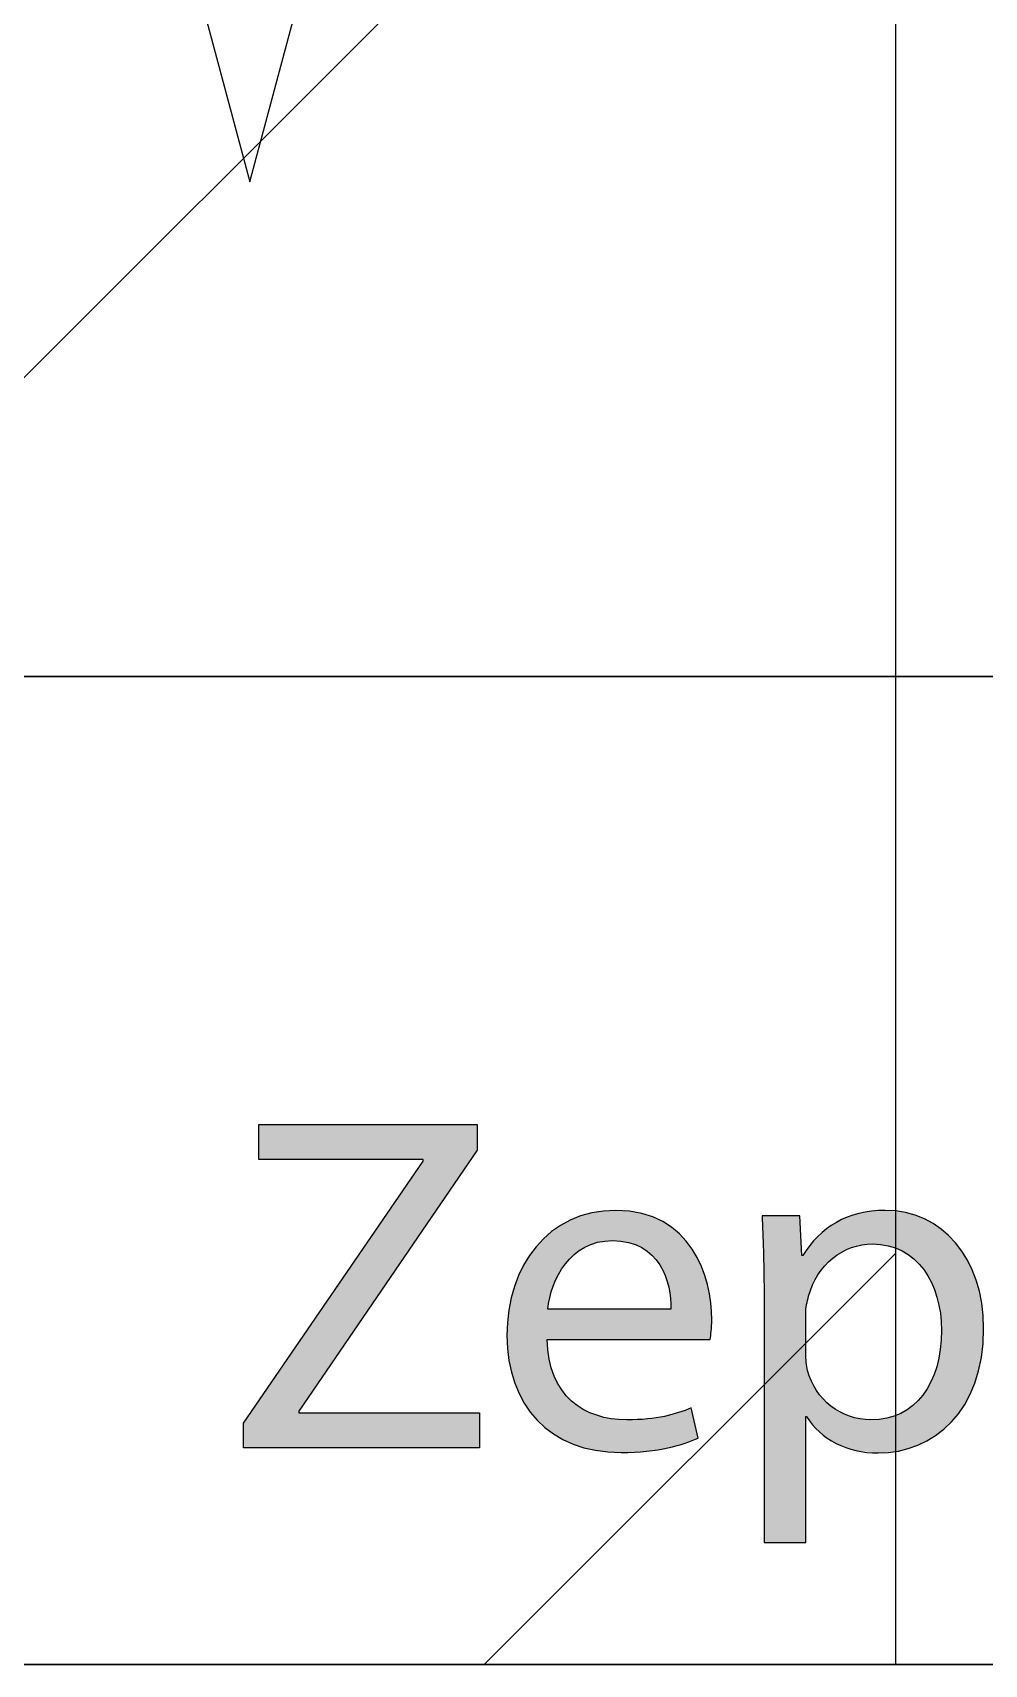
# Model space of a CAD drawing. Extents: x -10 to 112, y 72 to 347.
# Drawn here: x 96.15 to 103.85, y 71.52 to 84.74 of the extents above; entities that cross this region are included whole.
import ezdxf

# ---------------------------------------------------------------- set-up
doc = ezdxf.new("R2010")
doc.units = 0
for name, color, linetype in [('LAYER_6', 7, 'CONTINUOUS'), ('LAYER_7', 7, 'CONTINUOUS'), ('OUTLINES', 7, 'CONTINUOUS')]:
    doc.layers.add(name, color=color, linetype=linetype)

# ---------------------------------------------------------------- blocks, each defined once
blk = doc.blocks.new('*X88')
at = {"layer": 'OUTLINES', "color": 7}
for p, q in [((93.066, 78.924), (103.135, 88.992)), ((99.807, 71.522), (103.135, 74.85))]:
    blk.add_line(p, q, dxfattribs=at)
blk = doc.blocks.new('BLOCK_3')
at = {"layer": 'OUTLINES'}
blk.add_lwpolyline([(103.135, 96.273), (103.135, 71.522), (71.261, 71.522), (71.261, 94.23), (73.064, 87.792), (78.447, 87.792), (80.758, 87.792), (80.758, 74.715), (86.91, 74.715), (93.066, 74.715), (93.066, 87.792), (95.374, 87.792), (100.76, 87.792), (103.135, 96.273)], dxfattribs=at)
blk.add_open_spline([(111.563, 123.208), (111.563, 123.208), (111.563, 103.431), (111.563, 103.431), (111.563, 103.431), (109.375, 95.624), (109.375, 95.624), (109.375, 95.624), (109.375, 71.522), (109.375, 71.522), (109.375, 71.522), (106.377, 71.522), (106.377, 71.522), (106.377, 79.696), (106.377, 87.866), (106.377, 96.037), (107.386, 99.646), (108.398, 103.255), (109.407, 106.863), (108.68, 120.837), (107.953, 134.811), (107.227, 148.784), (105.473, 151.821), (103.717, 154.859), (101.963, 157.896), (101.586, 157.896), (101.208, 157.896), (100.831, 157.896), (98.64, 163.541), (93.207, 167.259), (87.154, 167.259), (81.1, 167.259), (75.667, 163.541), (73.476, 157.896), (73.099, 157.896), (72.722, 157.896), (72.344, 157.896), (71.981, 157.272), (71.621, 156.647), (71.261, 156.026), (71.261, 156.026), (71.261, 160.898), (71.261, 160.898), (71.36, 160.898), (71.459, 160.898), (71.557, 160.898), (78.207, 173.38), (96.1, 173.38), (102.75, 160.898), (103.064, 160.898), (103.378, 160.898), (103.695, 160.898), (105.858, 157.152), (108.021, 153.405), (110.187, 149.659), (110.645, 140.843), (111.104, 132.024), (111.563, 123.208)], degree=3, knots=[0, 0, 0, 0, 1, 1, 1, 2, 2, 2, 3, 3, 3, 4, 4, 4, 5, 5, 5, 6, 6, 6, 7, 7, 7, 8, 8, 8, 9, 9, 9, 10, 10, 10, 11, 11, 11, 12, 12, 12, 13, 13, 13, 14, 14, 14, 15, 15, 15, 16, 16, 16, 17, 17, 17, 18, 18, 18, 19, 19, 19, 19], dxfattribs=at)
at = {"layer": 'OUTLINES', "color": 7}
blk.add_blockref('*X88', (0, 0), dxfattribs=at)
blk = doc.blocks.new('BLOCK_4')
at = {"layer": 'OUTLINES', "color": 7}
for points in [[(71.261, 147.736), (71.261, 107.026), (71.261, 94.23), (71.261, 71.522), (103.135, 71.522), (106.377, 71.522), (109.375, 71.522)], [(103.135, 96.273), (103.135, 71.522)]]:
    blk.add_lwpolyline(points, dxfattribs=at)
blk.add_open_spline([(106.377, 71.522), (106.377, 79.696), (106.377, 87.866), (106.377, 96.037), (107.386, 99.646), (108.398, 103.255), (109.407, 106.863), (108.68, 120.837), (107.953, 134.811), (107.227, 148.784), (105.473, 151.821), (103.717, 154.859), (101.963, 157.896), (101.586, 157.896), (101.208, 157.896), (100.831, 157.896), (98.64, 163.541), (93.207, 167.259), (87.154, 167.259), (81.1, 167.259), (75.667, 163.541), (73.476, 157.896), (73.099, 157.896), (72.722, 157.896), (72.344, 157.896), (71.981, 157.272), (71.621, 156.647), (71.261, 156.026)], degree=3, knots=[0, 0, 0, 0, 1, 1, 1, 2, 2, 2, 3, 3, 3, 4, 4, 4, 5, 5, 5, 6, 6, 6, 7, 7, 7, 8, 8, 8, 9, 9, 9, 9], dxfattribs=at)
blk = doc.blocks.new('BLOCK_2')
at = {"layer": 'OUTLINES'}
for name in ['BLOCK_3', 'BLOCK_4']:
    blk.add_blockref(name, (0, 0), dxfattribs=at)
blk = doc.blocks.new('*U124')
at = {"layer": 'LAYER_7', "color": 7}
for points in [[(97.985, 75.61), (97.985, 75.893), (98.308, 75.61)], [(98.308, 75.61), (97.985, 75.893), (98.308, 75.893)], [(98.308, 75.61), (98.308, 75.893), (99.313, 75.61)], [(99.313, 75.61), (98.308, 75.893), (99.313, 75.893)], [(99.751, 75.687), (99.313, 75.893), (99.751, 75.893)], [(98.308, 73.572), (98.308, 74.128), (99.313, 75.045)], [(98.308, 73.277), (97.985, 73.657), (98.308, 74.128)], [(97.985, 73.277), (97.861, 73.475), (97.985, 73.657)], [(98.308, 73.277), (98.308, 73.56), (99.313, 73.277)], [(99.313, 73.277), (98.308, 73.56), (99.313, 73.56)], [(99.313, 73.277), (99.313, 73.56), (99.751, 73.277)], [(99.751, 73.277), (99.313, 73.56), (99.751, 73.56)]]:
    blk.add_solid(points, dxfattribs=at)
at = {"layer": 'LAYER_7', "color": 7, "extrusion": (0, 0, -1)}
for points in [[(-99.313, 75.045), (-99.313, 75.893), (-99.751, 75.687)], [(-99.313, 75.045), (-98.308, 74.128), (-99.313, 75.598)], [(-97.985, 73.277), (-97.985, 73.657), (-98.308, 73.277)], [(-97.861, 73.277), (-97.861, 73.475), (-97.985, 73.277)], [(-99.751, 73.277), (-99.751, 73.56), (-99.771, 73.277)], [(-99.771, 73.277), (-99.751, 73.56), (-99.771, 73.56)]]:
    blk.add_solid(points, dxfattribs=at)
blk = doc.blocks.new('*U125')
at = {"layer": 'LAYER_7', "color": 7}
for points in [[(100.718, 74.937), (100.71, 75.183), (100.718, 75.184)], [(100.725, 74.939), (100.718, 75.184), (100.725, 75.185)], [(100.773, 74.948), (100.725, 75.185), (100.773, 75.193)], [(100.783, 74.95), (100.773, 75.193), (100.783, 75.194)], [(100.81, 74.951), (100.783, 75.194), (100.81, 75.195)], [(100.837, 74.953), (100.81, 75.195), (100.837, 75.196)], [(100.846, 74.954), (100.837, 75.196), (100.846, 75.197)], [(100.873, 74.952), (100.846, 75.197), (100.873, 75.198)], [(100.846, 74.954), (100.846, 75.197), (100.873, 74.952)], [(100.873, 74.952), (100.873, 75.198), (100.914, 74.95)], [(100.914, 74.95), (100.914, 75.196), (100.915, 74.949)], [(100.915, 74.949), (100.915, 75.196), (100.962, 74.941)], [(100.962, 74.941), (100.962, 75.193), (100.976, 74.939)], [(100.976, 74.939), (100.976, 75.192), (100.983, 74.937)], [(100.983, 74.937), (100.983, 75.192), (101.032, 74.921)], [(100.408, 74.678), (100.374, 75.041), (100.408, 75.065)], [(100.426, 74.708), (100.408, 75.065), (100.426, 75.077)], [(100.434, 74.723), (100.426, 75.077), (100.434, 75.082)], [(100.435, 74.723), (100.434, 75.082), (100.435, 75.082)], [(100.445, 74.738), (100.435, 75.082), (100.445, 75.088)], [(100.464, 74.765), (100.445, 75.088), (100.464, 75.098)], [(100.498, 74.804), (100.464, 75.098), (100.498, 75.116)], [(100.504, 74.811), (100.498, 75.116), (100.504, 75.12)], [(100.515, 74.821), (100.504, 75.12), (100.515, 75.124)], [(100.527, 74.833), (100.515, 75.124), (100.527, 75.129)], [(100.535, 74.84), (100.527, 75.129), (100.535, 75.132)], [(100.576, 74.873), (100.535, 75.132), (100.576, 75.149)], [(100.588, 74.88), (100.576, 75.149), (100.588, 75.153)], [(100.61, 74.893), (100.588, 75.153), (100.61, 75.159)], [(100.615, 74.896), (100.61, 75.159), (100.615, 75.161)], [(100.622, 74.9), (100.615, 75.161), (100.622, 75.162)], [(100.671, 74.923), (100.622, 75.162), (100.671, 75.176)], [(100.678, 74.925), (100.671, 75.176), (100.678, 75.178)], [(100.71, 74.935), (100.678, 75.178), (100.71, 75.183)], [(101.032, 74.921), (101.032, 75.183), (101.082, 74.897)], [(101.082, 74.897), (101.082, 75.174), (101.082, 74.897)], [(101.082, 74.897), (101.082, 75.174), (101.122, 74.871)], [(101.122, 74.871), (101.122, 75.162), (101.126, 74.869)], [(101.126, 74.869), (101.126, 75.16), (101.128, 74.867)], [(101.128, 74.867), (101.128, 75.16), (101.165, 74.835)], [(101.165, 74.835), (101.165, 75.148), (101.172, 74.828)], [(101.172, 74.828), (101.172, 75.146), (101.199, 74.798)], [(101.199, 74.798), (101.199, 75.134), (101.228, 74.758)], [(101.228, 74.758), (101.228, 75.12), (101.252, 74.715)], [(101.252, 74.715), (101.252, 75.109), (101.253, 74.713)], [(101.253, 74.713), (101.253, 75.108), (101.266, 74.684)], [(101.266, 74.684), (101.266, 75.1), (101.272, 74.67)], [(101.272, 74.67), (101.272, 75.096), (101.295, 74.596)], [(101.295, 74.596), (101.295, 75.082), (101.301, 74.577)], [(101.301, 74.577), (101.301, 75.078), (101.316, 74.485)], [(101.316, 74.485), (101.316, 75.068), (101.319, 74.399)], [(100.287, 73.452), (100.237, 74.915), (100.287, 74.969)], [(100.3, 73.44), (100.287, 74.969), (100.3, 74.98)], [(100.287, 73.452), (100.287, 74.969), (100.3, 73.44)], [(100.318, 73.427), (100.3, 74.98), (100.318, 74.996)], [(100.3, 73.44), (100.3, 74.98), (100.318, 73.427)], [(100.322, 74.154), (100.318, 74.996), (100.322, 74.999)], [(100.334, 74.467), (100.322, 74.999), (100.334, 75.01)], [(100.338, 74.491), (100.334, 75.01), (100.338, 75.013)], [(100.353, 74.543), (100.338, 75.013), (100.353, 75.027)], [(100.366, 74.585), (100.353, 75.027), (100.366, 75.036)], [(100.369, 74.591), (100.366, 75.036), (100.369, 75.038)], [(100.374, 74.602), (100.369, 75.038), (100.374, 75.041)], [(100.173, 73.575), (100.131, 74.763), (100.173, 74.833)], [(100.181, 73.565), (100.173, 74.833), (100.181, 74.842)], [(100.173, 73.575), (100.173, 74.833), (100.181, 73.565)], [(100.227, 73.511), (100.181, 74.842), (100.227, 74.904)], [(100.181, 73.565), (100.181, 74.842), (100.227, 73.511)], [(100.237, 73.499), (100.227, 74.904), (100.237, 74.915)], [(100.227, 73.511), (100.227, 74.904), (100.237, 73.499)], [(100.237, 73.499), (100.237, 74.915), (100.287, 73.452)], [(100.086, 73.723), (100.055, 74.589), (100.086, 74.671)], [(100.089, 73.714), (100.086, 74.671), (100.089, 74.679)], [(100.086, 73.723), (100.086, 74.671), (100.089, 73.714)], [(100.126, 73.646), (100.089, 74.679), (100.126, 74.755)], [(100.089, 73.714), (100.089, 74.679), (100.126, 73.646)], [(100.131, 73.637), (100.126, 74.755), (100.131, 74.763)], [(100.126, 73.646), (100.126, 74.755), (100.131, 73.637)], [(100.131, 73.637), (100.131, 74.763), (100.173, 73.575)], [(100.052, 73.806), (100.027, 74.494), (100.052, 74.583)], [(100.055, 73.798), (100.052, 74.583), (100.055, 74.589)], [(100.052, 73.806), (100.052, 74.583), (100.055, 73.798)], [(100.055, 73.798), (100.055, 74.589), (100.086, 73.723)], [(100.007, 73.986), (99.996, 74.291), (100.007, 74.391)], [(100.008, 73.982), (100.007, 74.391), (100.008, 74.394)], [(100.007, 73.986), (100.007, 74.391), (100.008, 73.982)], [(100.026, 73.893), (100.008, 74.394), (100.026, 74.489)], [(100.008, 73.982), (100.008, 74.394), (100.026, 73.893)], [(100.027, 73.887), (100.026, 74.489), (100.027, 74.494)], [(100.026, 73.893), (100.026, 74.489), (100.027, 73.887)], [(100.027, 73.887), (100.027, 74.494), (100.052, 73.806)], [(99.996, 74.085), (99.992, 74.185), (99.996, 74.29)], [(99.996, 74.081), (99.996, 74.29), (99.996, 74.291)], [(99.996, 74.081), (99.996, 74.291), (100.007, 73.986)], [(99.996, 74.085), (99.996, 74.29), (99.996, 74.081)], [(100.318, 73.427), (100.318, 74.154), (100.322, 73.424)], [(100.322, 73.424), (100.322, 74.116), (100.334, 73.415)], [(100.334, 73.415), (100.334, 73.994), (100.338, 73.412)], [(100.338, 73.412), (100.338, 73.98), (100.353, 73.4)], [(100.353, 73.4), (100.353, 73.926), (100.366, 73.39)], [(100.366, 73.39), (100.366, 73.882), (100.369, 73.388)], [(100.369, 73.388), (100.369, 73.873), (100.374, 73.386)], [(100.374, 73.386), (100.374, 73.857), (100.408, 73.365)], [(100.408, 73.365), (100.408, 73.794), (100.426, 73.355)], [(100.426, 73.355), (100.426, 73.761), (100.434, 73.35)], [(100.434, 73.35), (100.434, 73.746), (100.435, 73.35)], [(100.435, 73.35), (100.435, 73.745), (100.445, 73.344)], [(100.445, 73.344), (100.445, 73.734), (100.464, 73.335)], [(100.464, 73.335), (100.464, 73.712), (100.498, 73.32)], [(100.498, 73.32), (100.498, 73.674), (100.504, 73.317)], [(100.504, 73.317), (100.504, 73.667), (100.515, 73.312)], [(100.515, 73.312), (100.515, 73.655), (100.527, 73.307)], [(100.527, 73.307), (100.527, 73.646), (100.535, 73.304)], [(100.535, 73.304), (100.535, 73.64), (100.576, 73.29)], [(100.576, 73.29), (100.576, 73.611), (100.588, 73.286)], [(100.588, 73.286), (100.588, 73.602), (100.61, 73.279)], [(101.482, 73.332), (101.443, 73.584), (101.482, 73.599)], [(100.61, 73.279), (100.61, 73.587), (100.615, 73.277)], [(100.615, 73.277), (100.615, 73.584), (100.622, 73.276)], [(100.622, 73.276), (100.622, 73.582), (100.671, 73.264)], [(100.671, 73.264), (100.671, 73.56), (100.678, 73.263)], [(100.678, 73.263), (100.678, 73.557), (100.71, 73.256)], [(100.71, 73.256), (100.71, 73.543), (100.718, 73.255)], [(100.718, 73.255), (100.718, 73.539), (100.725, 73.254)], [(100.725, 73.254), (100.725, 73.538), (100.773, 73.247)], [(100.773, 73.247), (100.773, 73.526), (100.783, 73.246)], [(100.783, 73.246), (100.783, 73.524), (100.81, 73.243)], [(100.81, 73.243), (100.81, 73.518), (100.837, 73.242)], [(100.837, 73.242), (100.837, 73.511), (100.846, 73.241)], [(100.846, 73.241), (100.846, 73.511), (100.873, 73.24)], [(100.873, 73.24), (100.873, 73.509), (100.914, 73.238)], [(100.914, 73.238), (100.914, 73.506), (100.915, 73.238)], [(100.976, 73.241), (100.962, 73.502), (100.976, 73.503)], [(100.983, 73.242), (100.976, 73.503), (100.983, 73.503)], [(101.032, 73.244), (100.983, 73.503), (101.032, 73.505)], [(101.082, 73.247), (101.032, 73.505), (101.082, 73.508)], [(101.122, 73.249), (101.082, 73.508), (101.122, 73.509)], [(101.082, 73.247), (101.082, 73.508), (101.082, 73.508)], [(101.126, 73.249), (101.122, 73.509), (101.126, 73.51)], [(101.128, 73.25), (101.126, 73.51), (101.128, 73.51)], [(101.165, 73.256), (101.128, 73.51), (101.165, 73.515)], [(101.172, 73.257), (101.165, 73.515), (101.172, 73.516)], [(101.199, 73.261), (101.172, 73.516), (101.199, 73.52)], [(101.228, 73.265), (101.199, 73.52), (101.228, 73.525)], [(101.252, 73.269), (101.228, 73.525), (101.252, 73.528)], [(101.253, 73.269), (101.252, 73.528), (101.253, 73.528)], [(101.266, 73.271), (101.253, 73.528), (101.266, 73.53)], [(101.272, 73.272), (101.266, 73.53), (101.272, 73.532)], [(101.295, 73.276), (101.272, 73.532), (101.295, 73.538)], [(101.301, 73.278), (101.295, 73.538), (101.301, 73.54)], [(101.316, 73.282), (101.301, 73.54), (101.316, 73.544)], [(101.319, 73.283), (101.316, 73.544), (101.319, 73.545)], [(101.324, 73.284), (101.319, 73.545), (101.324, 73.546)], [(101.381, 73.299), (101.324, 73.546), (101.381, 73.561)], [(101.388, 73.301), (101.381, 73.561), (101.388, 73.564)], [(101.434, 73.314), (101.388, 73.564), (101.434, 73.581)], [(101.443, 73.317), (101.434, 73.581), (101.443, 73.584)]]:
    blk.add_solid(points, dxfattribs=at)
at = {"layer": 'LAYER_7', "color": 7, "extrusion": (0, 0, -1)}
for points in [[(-100.718, 74.937), (-100.718, 75.184), (-100.725, 74.939)], [(-100.725, 74.939), (-100.725, 75.185), (-100.773, 74.948)], [(-100.773, 74.948), (-100.773, 75.193), (-100.783, 74.95)], [(-100.783, 74.95), (-100.783, 75.194), (-100.81, 74.951)], [(-100.81, 74.951), (-100.81, 75.195), (-100.837, 74.953)], [(-100.837, 74.953), (-100.837, 75.196), (-100.846, 74.954)], [(-100.914, 74.95), (-100.873, 75.198), (-100.914, 75.196)], [(-100.915, 74.949), (-100.914, 75.196), (-100.915, 75.196)], [(-100.962, 74.941), (-100.915, 75.196), (-100.962, 75.193)], [(-100.976, 74.939), (-100.962, 75.193), (-100.976, 75.192)], [(-100.983, 74.937), (-100.976, 75.192), (-100.983, 75.192)], [(-101.032, 74.921), (-100.983, 75.192), (-101.032, 75.183)], [(-100.408, 74.678), (-100.408, 75.065), (-100.426, 74.708)], [(-100.426, 74.708), (-100.426, 75.077), (-100.434, 74.723)], [(-100.434, 74.723), (-100.434, 75.082), (-100.435, 74.723)], [(-100.435, 74.723), (-100.435, 75.082), (-100.445, 74.738)], [(-100.445, 74.738), (-100.445, 75.088), (-100.464, 74.765)], [(-100.464, 74.765), (-100.464, 75.098), (-100.498, 74.804)], [(-100.498, 74.804), (-100.498, 75.116), (-100.504, 74.811)], [(-100.504, 74.811), (-100.504, 75.12), (-100.515, 74.821)], [(-100.515, 74.821), (-100.515, 75.124), (-100.527, 74.833)], [(-100.527, 74.833), (-100.527, 75.129), (-100.535, 74.84)], [(-100.535, 74.84), (-100.535, 75.132), (-100.576, 74.873)], [(-100.576, 74.873), (-100.576, 75.149), (-100.588, 74.88)], [(-100.588, 74.88), (-100.588, 75.153), (-100.61, 74.893)], [(-100.61, 74.893), (-100.61, 75.159), (-100.615, 74.896)], [(-100.615, 74.896), (-100.615, 75.161), (-100.622, 74.9)], [(-100.622, 74.9), (-100.622, 75.162), (-100.671, 74.923)], [(-100.671, 74.923), (-100.671, 75.176), (-100.678, 74.925)], [(-100.678, 74.925), (-100.678, 75.178), (-100.71, 74.935)], [(-100.71, 74.935), (-100.71, 75.183), (-100.718, 74.937)], [(-101.082, 74.897), (-101.032, 75.183), (-101.082, 75.174)], [(-101.082, 74.897), (-101.082, 75.174), (-101.082, 75.174)], [(-101.122, 74.871), (-101.082, 75.174), (-101.122, 75.162)], [(-101.126, 74.869), (-101.122, 75.162), (-101.126, 75.16)], [(-101.128, 74.867), (-101.126, 75.16), (-101.128, 75.16)], [(-101.165, 74.835), (-101.128, 75.16), (-101.165, 75.148)], [(-101.172, 74.828), (-101.165, 75.148), (-101.172, 75.146)], [(-101.199, 74.798), (-101.172, 75.146), (-101.199, 75.134)], [(-101.228, 74.758), (-101.199, 75.134), (-101.228, 75.12)], [(-101.252, 74.715), (-101.228, 75.12), (-101.252, 75.109)], [(-101.253, 74.713), (-101.252, 75.109), (-101.253, 75.108)], [(-101.266, 74.684), (-101.253, 75.108), (-101.266, 75.1)], [(-101.272, 74.67), (-101.266, 75.1), (-101.272, 75.096)], [(-101.295, 74.596), (-101.272, 75.096), (-101.295, 75.082)], [(-101.301, 74.577), (-101.295, 75.082), (-101.301, 75.078)], [(-101.316, 74.485), (-101.301, 75.078), (-101.316, 75.068)], [(-101.319, 74.399), (-101.316, 75.068), (-101.319, 75.066)], [(-101.319, 74.154), (-101.319, 75.066), (-101.324, 74.154)], [(-101.324, 74.154), (-101.319, 75.066), (-101.324, 75.062)], [(-101.324, 74.154), (-101.324, 75.062), (-101.381, 74.154)], [(-101.381, 74.154), (-101.324, 75.062), (-101.381, 75.015)], [(-100.318, 74.154), (-100.318, 74.996), (-100.322, 74.154)], [(-100.322, 74.399), (-100.322, 74.999), (-100.334, 74.467)], [(-100.334, 74.467), (-100.334, 75.01), (-100.338, 74.491)], [(-100.338, 74.491), (-100.338, 75.013), (-100.353, 74.543)], [(-100.353, 74.543), (-100.353, 75.027), (-100.366, 74.585)], [(-100.366, 74.585), (-100.366, 75.036), (-100.369, 74.591)], [(-100.369, 74.591), (-100.369, 75.038), (-100.374, 74.602)], [(-100.374, 74.602), (-100.374, 75.041), (-100.408, 74.678)], [(-101.381, 74.154), (-101.381, 75.015), (-101.388, 74.154)], [(-101.388, 74.154), (-101.381, 75.015), (-101.388, 75.009)], [(-101.388, 74.154), (-101.388, 75.009), (-101.434, 74.154)], [(-101.434, 74.154), (-101.388, 75.009), (-101.434, 74.96)], [(-101.434, 74.154), (-101.434, 74.96), (-101.443, 74.154)], [(-101.443, 74.154), (-101.434, 74.96), (-101.443, 74.95)], [(-101.443, 74.154), (-101.443, 74.95), (-101.482, 74.154)], [(-101.482, 74.154), (-101.443, 74.95), (-101.482, 74.897)], [(-101.482, 74.154), (-101.482, 74.897), (-101.491, 74.154)], [(-101.491, 74.154), (-101.482, 74.897), (-101.491, 74.885)], [(-101.491, 74.154), (-101.491, 74.885), (-101.54, 74.154)], [(-101.54, 74.154), (-101.491, 74.885), (-101.54, 74.792)], [(-101.54, 74.154), (-101.54, 74.792), (-101.565, 74.154)], [(-101.565, 74.154), (-101.54, 74.792), (-101.565, 74.745)], [(-101.565, 74.154), (-101.565, 74.745), (-101.614, 74.154)], [(-101.614, 74.154), (-101.565, 74.745), (-101.614, 74.597)], [(-101.614, 74.154), (-101.614, 74.597), (-101.637, 74.154)], [(-101.637, 74.154), (-101.614, 74.597), (-101.637, 74.47)], [(-100.322, 74.154), (-100.322, 74.399), (-100.334, 74.154)], [(-100.334, 74.154), (-100.322, 74.399), (-100.334, 74.399)], [(-100.334, 74.154), (-100.334, 74.399), (-100.338, 74.154)], [(-100.338, 74.154), (-100.334, 74.399), (-100.338, 74.399)], [(-100.338, 74.154), (-100.338, 74.399), (-100.353, 74.154)], [(-100.353, 74.154), (-100.338, 74.399), (-100.353, 74.399)], [(-100.353, 74.154), (-100.353, 74.399), (-100.366, 74.154)], [(-100.366, 74.154), (-100.353, 74.399), (-100.366, 74.399)], [(-100.366, 74.154), (-100.366, 74.399), (-100.369, 74.154)], [(-100.369, 74.154), (-100.366, 74.399), (-100.369, 74.399)], [(-100.369, 74.154), (-100.369, 74.399), (-100.374, 74.154)], [(-100.374, 74.154), (-100.369, 74.399), (-100.374, 74.399)], [(-100.374, 74.154), (-100.374, 74.399), (-100.408, 74.154)], [(-100.408, 74.154), (-100.374, 74.399), (-100.408, 74.399)], [(-100.408, 74.154), (-100.408, 74.399), (-100.426, 74.154)], [(-100.426, 74.154), (-100.408, 74.399), (-100.426, 74.399)], [(-100.426, 74.154), (-100.426, 74.399), (-100.434, 74.154)], [(-100.434, 74.154), (-100.426, 74.399), (-100.434, 74.399)], [(-100.434, 74.154), (-100.434, 74.399), (-100.435, 74.154)], [(-100.435, 74.154), (-100.434, 74.399), (-100.435, 74.399)], [(-100.435, 74.154), (-100.435, 74.399), (-100.445, 74.154)], [(-100.445, 74.154), (-100.435, 74.399), (-100.445, 74.399)], [(-100.445, 74.154), (-100.445, 74.399), (-100.464, 74.154)], [(-100.464, 74.154), (-100.445, 74.399), (-100.464, 74.399)], [(-100.464, 74.154), (-100.464, 74.399), (-100.498, 74.154)], [(-100.498, 74.154), (-100.464, 74.399), (-100.498, 74.399)], [(-100.498, 74.154), (-100.498, 74.399), (-100.504, 74.154)], [(-100.504, 74.154), (-100.498, 74.399), (-100.504, 74.399)], [(-100.504, 74.154), (-100.504, 74.399), (-100.515, 74.154)], [(-100.515, 74.154), (-100.504, 74.399), (-100.515, 74.399)], [(-100.515, 74.154), (-100.515, 74.399), (-100.527, 74.154)], [(-100.527, 74.154), (-100.515, 74.399), (-100.527, 74.399)], [(-100.527, 74.154), (-100.527, 74.399), (-100.535, 74.154)], [(-100.535, 74.154), (-100.527, 74.399), (-100.535, 74.399)], [(-100.535, 74.154), (-100.535, 74.399), (-100.576, 74.154)], [(-100.576, 74.154), (-100.535, 74.399), (-100.576, 74.399)], [(-100.576, 74.154), (-100.576, 74.399), (-100.588, 74.154)], [(-100.588, 74.154), (-100.576, 74.399), (-100.588, 74.399)], [(-100.588, 74.154), (-100.588, 74.399), (-100.61, 74.154)], [(-100.61, 74.154), (-100.588, 74.399), (-100.61, 74.399)], [(-100.61, 74.154), (-100.61, 74.399), (-100.615, 74.154)], [(-100.615, 74.154), (-100.61, 74.399), (-100.615, 74.399)], [(-100.615, 74.154), (-100.615, 74.399), (-100.622, 74.154)], [(-100.622, 74.154), (-100.615, 74.399), (-100.622, 74.399)], [(-100.622, 74.154), (-100.622, 74.399), (-100.671, 74.154)], [(-100.671, 74.154), (-100.622, 74.399), (-100.671, 74.399)], [(-100.671, 74.154), (-100.671, 74.399), (-100.678, 74.154)], [(-100.678, 74.154), (-100.671, 74.399), (-100.678, 74.399)], [(-100.678, 74.154), (-100.678, 74.399), (-100.71, 74.154)], [(-100.71, 74.154), (-100.678, 74.399), (-100.71, 74.399)], [(-100.71, 74.154), (-100.71, 74.399), (-100.718, 74.154)], [(-100.718, 74.154), (-100.71, 74.399), (-100.718, 74.399)], [(-100.718, 74.154), (-100.718, 74.399), (-100.725, 74.154)], [(-100.725, 74.154), (-100.718, 74.399), (-100.725, 74.399)], [(-100.725, 74.154), (-100.725, 74.399), (-100.773, 74.154)], [(-100.773, 74.154), (-100.725, 74.399), (-100.773, 74.399)], [(-100.773, 74.154), (-100.773, 74.399), (-100.783, 74.154)], [(-100.783, 74.154), (-100.773, 74.399), (-100.783, 74.399)], [(-100.783, 74.154), (-100.783, 74.399), (-100.81, 74.154)], [(-100.81, 74.154), (-100.783, 74.399), (-100.81, 74.399)], [(-100.81, 74.154), (-100.81, 74.399), (-100.837, 74.154)], [(-100.837, 74.154), (-100.81, 74.399), (-100.837, 74.399)], [(-100.837, 74.154), (-100.837, 74.399), (-100.846, 74.154)], [(-100.846, 74.154), (-100.837, 74.399), (-100.846, 74.399)], [(-100.846, 74.154), (-100.846, 74.399), (-100.873, 74.154)], [(-100.873, 74.154), (-100.846, 74.399), (-100.873, 74.399)], [(-100.873, 74.154), (-100.873, 74.399), (-100.914, 74.154)], [(-100.914, 74.154), (-100.873, 74.399), (-100.914, 74.399)], [(-100.914, 74.154), (-100.914, 74.399), (-100.915, 74.154)], [(-100.915, 74.154), (-100.914, 74.399), (-100.915, 74.399)], [(-100.915, 74.154), (-100.915, 74.399), (-100.962, 74.154)], [(-100.962, 74.154), (-100.915, 74.399), (-100.962, 74.399)], [(-100.962, 74.154), (-100.962, 74.399), (-100.976, 74.154)], [(-100.976, 74.154), (-100.962, 74.399), (-100.976, 74.399)], [(-100.976, 74.154), (-100.976, 74.399), (-100.983, 74.154)], [(-100.983, 74.154), (-100.976, 74.399), (-100.983, 74.399)], [(-100.983, 74.154), (-100.983, 74.399), (-101.032, 74.154)], [(-101.032, 74.154), (-100.983, 74.399), (-101.032, 74.399)], [(-101.032, 74.154), (-101.032, 74.399), (-101.082, 74.154)], [(-101.082, 74.154), (-101.032, 74.399), (-101.082, 74.399)], [(-101.082, 74.154), (-101.082, 74.399), (-101.082, 74.154)], [(-101.082, 74.154), (-101.082, 74.399), (-101.082, 74.399)], [(-101.082, 74.154), (-101.082, 74.399), (-101.122, 74.154)], [(-101.122, 74.154), (-101.082, 74.399), (-101.122, 74.399)], [(-101.122, 74.154), (-101.122, 74.399), (-101.126, 74.154)], [(-101.126, 74.154), (-101.122, 74.399), (-101.126, 74.399)], [(-101.126, 74.154), (-101.126, 74.399), (-101.128, 74.154)], [(-101.128, 74.154), (-101.126, 74.399), (-101.128, 74.399)], [(-101.128, 74.154), (-101.128, 74.399), (-101.165, 74.154)], [(-101.165, 74.154), (-101.128, 74.399), (-101.165, 74.399)], [(-101.165, 74.154), (-101.165, 74.399), (-101.172, 74.154)], [(-101.172, 74.154), (-101.165, 74.399), (-101.172, 74.399)], [(-101.172, 74.154), (-101.172, 74.399), (-101.199, 74.154)], [(-101.199, 74.154), (-101.172, 74.399), (-101.199, 74.399)], [(-101.199, 74.154), (-101.199, 74.399), (-101.228, 74.154)], [(-101.228, 74.154), (-101.199, 74.399), (-101.228, 74.399)], [(-101.228, 74.154), (-101.228, 74.399), (-101.252, 74.154)], [(-101.252, 74.154), (-101.228, 74.399), (-101.252, 74.399)], [(-101.252, 74.154), (-101.252, 74.399), (-101.253, 74.154)], [(-101.253, 74.154), (-101.252, 74.399), (-101.253, 74.399)], [(-101.253, 74.154), (-101.253, 74.399), (-101.266, 74.154)], [(-101.266, 74.154), (-101.253, 74.399), (-101.266, 74.399)], [(-101.266, 74.154), (-101.266, 74.399), (-101.272, 74.154)], [(-101.272, 74.154), (-101.266, 74.399), (-101.272, 74.399)], [(-101.272, 74.154), (-101.272, 74.399), (-101.295, 74.154)], [(-101.295, 74.154), (-101.272, 74.399), (-101.295, 74.399)], [(-101.295, 74.154), (-101.295, 74.399), (-101.301, 74.154)], [(-101.301, 74.154), (-101.295, 74.399), (-101.301, 74.399)], [(-101.301, 74.154), (-101.301, 74.399), (-101.316, 74.154)], [(-101.316, 74.154), (-101.301, 74.399), (-101.316, 74.399)], [(-101.316, 74.154), (-101.316, 74.399), (-101.319, 74.154)], [(-101.319, 74.154), (-101.316, 74.399), (-101.319, 74.399)], [(-101.637, 74.154), (-101.637, 74.47), (-101.641, 74.202)], [(-101.641, 74.202), (-101.637, 74.47), (-101.641, 74.45)], [(-101.641, 74.202), (-101.641, 74.45), (-101.649, 74.313)], [(-100.322, 73.424), (-100.318, 74.154), (-100.322, 74.116)], [(-100.334, 73.415), (-100.322, 74.116), (-100.334, 73.994)], [(-100.338, 73.412), (-100.334, 73.994), (-100.338, 73.98)], [(-100.353, 73.4), (-100.338, 73.98), (-100.353, 73.926)], [(-100.366, 73.39), (-100.353, 73.926), (-100.366, 73.882)], [(-100.369, 73.388), (-100.366, 73.882), (-100.369, 73.873)], [(-100.374, 73.386), (-100.369, 73.873), (-100.374, 73.857)], [(-100.408, 73.365), (-100.374, 73.857), (-100.408, 73.794)], [(-100.426, 73.355), (-100.408, 73.794), (-100.426, 73.761)], [(-100.434, 73.35), (-100.426, 73.761), (-100.434, 73.746)], [(-100.435, 73.35), (-100.434, 73.746), (-100.435, 73.745)], [(-100.445, 73.344), (-100.435, 73.745), (-100.445, 73.734)], [(-100.464, 73.335), (-100.445, 73.734), (-100.464, 73.712)], [(-100.498, 73.32), (-100.464, 73.712), (-100.498, 73.674)], [(-100.504, 73.317), (-100.498, 73.674), (-100.504, 73.667)], [(-100.515, 73.312), (-100.504, 73.667), (-100.515, 73.655)], [(-100.527, 73.307), (-100.515, 73.655), (-100.527, 73.646)], [(-100.535, 73.304), (-100.527, 73.646), (-100.535, 73.64)], [(-100.576, 73.29), (-100.535, 73.64), (-100.576, 73.611)], [(-100.588, 73.286), (-100.576, 73.611), (-100.588, 73.602)], [(-100.61, 73.279), (-100.588, 73.602), (-100.61, 73.587)], [(-101.482, 73.332), (-101.482, 73.599), (-101.491, 73.336)], [(-101.491, 73.336), (-101.482, 73.599), (-101.491, 73.562)], [(-100.615, 73.277), (-100.61, 73.587), (-100.615, 73.584)], [(-100.622, 73.276), (-100.615, 73.584), (-100.622, 73.582)], [(-100.671, 73.264), (-100.622, 73.582), (-100.671, 73.56)], [(-100.678, 73.263), (-100.671, 73.56), (-100.678, 73.557)], [(-100.71, 73.256), (-100.678, 73.557), (-100.71, 73.543)], [(-100.718, 73.255), (-100.71, 73.543), (-100.718, 73.539)], [(-100.725, 73.254), (-100.718, 73.539), (-100.725, 73.538)], [(-100.773, 73.247), (-100.725, 73.538), (-100.773, 73.526)], [(-100.783, 73.246), (-100.773, 73.526), (-100.783, 73.524)], [(-100.81, 73.243), (-100.783, 73.524), (-100.81, 73.518)], [(-100.837, 73.242), (-100.81, 73.518), (-100.837, 73.511)], [(-100.846, 73.241), (-100.837, 73.511), (-100.846, 73.511)], [(-100.873, 73.24), (-100.846, 73.511), (-100.873, 73.509)], [(-100.914, 73.238), (-100.873, 73.509), (-100.914, 73.506)], [(-100.915, 73.238), (-100.914, 73.506), (-100.915, 73.506)], [(-100.915, 73.238), (-100.915, 73.506), (-100.962, 73.241)], [(-100.962, 73.241), (-100.915, 73.506), (-100.962, 73.502)], [(-100.962, 73.241), (-100.962, 73.502), (-100.976, 73.241)], [(-100.976, 73.241), (-100.976, 73.503), (-100.983, 73.242)], [(-100.983, 73.242), (-100.983, 73.503), (-101.032, 73.244)], [(-101.032, 73.244), (-101.032, 73.505), (-101.082, 73.247)], [(-101.082, 73.247), (-101.082, 73.508), (-101.082, 73.247)], [(-101.082, 73.247), (-101.082, 73.508), (-101.122, 73.249)], [(-101.122, 73.249), (-101.122, 73.509), (-101.126, 73.249)], [(-101.126, 73.249), (-101.126, 73.51), (-101.128, 73.25)], [(-101.128, 73.25), (-101.128, 73.51), (-101.165, 73.256)], [(-101.165, 73.256), (-101.165, 73.515), (-101.172, 73.257)], [(-101.172, 73.257), (-101.172, 73.516), (-101.199, 73.261)], [(-101.199, 73.261), (-101.199, 73.52), (-101.228, 73.265)], [(-101.228, 73.265), (-101.228, 73.525), (-101.252, 73.269)], [(-101.252, 73.269), (-101.252, 73.528), (-101.253, 73.269)], [(-101.253, 73.269), (-101.253, 73.528), (-101.266, 73.271)], [(-101.266, 73.271), (-101.266, 73.53), (-101.272, 73.272)], [(-101.272, 73.272), (-101.272, 73.532), (-101.295, 73.276)], [(-101.295, 73.276), (-101.295, 73.538), (-101.301, 73.278)], [(-101.301, 73.278), (-101.301, 73.54), (-101.316, 73.282)], [(-101.316, 73.282), (-101.316, 73.544), (-101.319, 73.283)], [(-101.319, 73.283), (-101.319, 73.545), (-101.324, 73.284)], [(-101.324, 73.284), (-101.324, 73.546), (-101.381, 73.299)], [(-101.381, 73.299), (-101.381, 73.561), (-101.388, 73.301)], [(-101.388, 73.301), (-101.388, 73.564), (-101.434, 73.314)], [(-101.434, 73.314), (-101.434, 73.581), (-101.443, 73.317)], [(-101.443, 73.317), (-101.443, 73.584), (-101.482, 73.332)], [(-101.491, 73.336), (-101.491, 73.562), (-101.54, 73.355)]]:
    blk.add_solid(points, dxfattribs=at)
blk = doc.blocks.new('*U126')
at = {"layer": 'LAYER_7', "color": 7}
for points in [[(102.937, 74.925), (102.862, 75.177), (102.937, 75.191)], [(102.943, 74.926), (102.937, 75.191), (102.943, 75.192)], [(102.949, 74.927), (102.943, 75.192), (102.949, 75.192)], [(102.995, 74.924), (102.949, 75.192), (102.995, 75.195)], [(102.949, 74.927), (102.949, 75.192), (102.995, 74.924)], [(102.995, 74.924), (102.995, 75.195), (103.003, 74.923)], [(103.003, 74.923), (102.995, 75.195), (103.003, 75.195)], [(103.015, 74.923), (103.003, 75.195), (103.015, 75.196)], [(103.003, 74.923), (103.003, 75.195), (103.015, 74.923)], [(103.053, 74.916), (103.015, 75.196), (103.053, 75.198)], [(103.015, 74.923), (103.015, 75.196), (103.053, 74.916)], [(103.053, 74.916), (103.053, 75.198), (103.065, 74.914)], [(103.065, 74.914), (103.065, 75.197), (103.076, 74.912)], [(103.076, 74.912), (103.076, 75.196), (103.124, 74.898)], [(103.124, 74.898), (103.124, 75.191), (103.134, 74.894)], [(103.134, 74.894), (103.134, 75.19), (103.159, 74.883)], [(103.159, 74.883), (103.159, 75.187), (103.178, 74.875)], [(103.178, 74.875), (103.178, 75.185), (103.188, 74.87)], [(102.584, 74.769), (102.578, 75.049), (102.584, 75.053)], [(102.613, 74.796), (102.584, 75.053), (102.613, 75.072)], [(102.628, 74.811), (102.613, 75.072), (102.628, 75.082)], [(102.655, 74.829), (102.628, 75.082), (102.655, 75.1)], [(102.657, 74.831), (102.655, 75.1), (102.657, 75.102)], [(102.684, 74.849), (102.657, 75.102), (102.684, 75.114)], [(102.7, 74.86), (102.684, 75.114), (102.7, 75.122)], [(102.744, 74.88), (102.7, 75.122), (102.744, 75.143)], [(102.763, 74.889), (102.744, 75.143), (102.763, 75.149)], [(102.779, 74.896), (102.763, 75.149), (102.779, 75.154)], [(102.816, 74.906), (102.779, 75.154), (102.816, 75.166)], [(102.839, 74.913), (102.816, 75.166), (102.839, 75.173)], [(102.847, 74.915), (102.839, 75.173), (102.847, 75.175)], [(102.862, 74.919), (102.847, 75.175), (102.862, 75.177)], [(103.188, 74.87), (103.188, 75.184), (103.218, 74.852)], [(103.218, 74.852), (103.218, 75.181), (103.229, 74.846)], [(103.229, 74.846), (103.229, 75.177), (103.238, 74.84)], [(103.238, 74.84), (103.238, 75.174), (103.276, 74.811)], [(103.276, 74.811), (103.276, 75.161), (103.284, 74.805)], [(103.284, 74.805), (103.284, 75.158), (103.315, 74.774)], [(103.315, 74.774), (103.315, 75.148), (103.319, 74.771)], [(103.319, 74.771), (103.319, 75.146), (103.326, 74.764)], [(103.326, 74.764), (103.326, 75.144), (103.358, 74.725)], [(103.358, 74.725), (103.358, 75.133), (103.363, 74.718)], [(103.363, 74.718), (103.363, 75.131), (103.369, 74.71)], [(103.369, 74.71), (103.369, 75.129), (103.392, 74.675)], [(103.392, 74.675), (103.392, 75.115), (103.397, 74.668)], [(103.397, 74.668), (103.397, 75.112), (103.422, 74.621)], [(103.422, 74.621), (103.422, 75.097), (103.426, 74.614)], [(103.426, 74.614), (103.426, 75.095), (103.448, 74.556)], [(103.448, 74.556), (103.448, 75.081), (103.46, 74.525)], [(103.46, 74.525), (103.46, 75.074), (103.469, 74.501)], [(103.469, 74.501), (103.469, 75.068), (103.471, 74.496)], [(103.471, 74.496), (103.471, 75.067), (103.498, 74.368)], [(102.455, 74.568), (102.442, 74.915), (102.455, 74.929)], [(102.464, 74.595), (102.455, 74.929), (102.464, 74.939)], [(102.497, 74.656), (102.464, 74.939), (102.497, 74.976)], [(102.464, 74.595), (102.464, 74.939), (102.464, 74.939)], [(102.506, 74.674), (102.497, 74.976), (102.506, 74.987)], [(102.508, 74.678), (102.506, 74.987), (102.508, 74.989)], [(102.52, 74.693), (102.508, 74.989), (102.52, 74.999)], [(102.55, 74.732), (102.52, 74.999), (102.55, 75.025)], [(102.563, 74.75), (102.55, 75.025), (102.563, 75.037)], [(102.578, 74.763), (102.563, 75.037), (102.578, 75.049)], [(103.498, 74.368), (103.498, 75.051), (103.498, 74.366)], [(103.498, 74.366), (103.498, 75.05), (103.505, 74.27)], [(103.505, 74.27), (103.505, 75.046), (103.508, 74.228)], [(102.409, 72.509), (102.386, 74.833), (102.409, 74.867)], [(102.414, 74.411), (102.409, 74.867), (102.414, 74.874)], [(102.417, 74.435), (102.414, 74.874), (102.417, 74.878)], [(102.425, 74.47), (102.417, 74.878), (102.425, 74.889)], [(102.417, 74.437), (102.417, 74.878), (102.417, 74.878)], [(102.433, 74.503), (102.425, 74.889), (102.433, 74.901)], [(102.442, 74.532), (102.433, 74.901), (102.442, 74.915)], [(103.505, 73.414), (103.498, 74.081), (103.505, 74.184)], [(103.508, 73.416), (103.505, 74.184), (103.508, 74.228)], [(103.498, 73.408), (103.471, 73.942), (103.498, 74.073)], [(103.498, 73.409), (103.498, 74.073), (103.498, 74.081)], [(102.417, 73.529), (102.417, 73.951), (102.425, 73.518)], [(102.425, 73.518), (102.425, 73.902), (102.433, 73.508)], [(102.433, 73.508), (102.433, 73.88), (102.442, 73.494)], [(103.448, 73.369), (103.426, 73.817), (103.448, 73.869)], [(103.46, 73.376), (103.448, 73.869), (103.46, 73.905)], [(103.469, 73.383), (103.46, 73.905), (103.469, 73.933)], [(103.471, 73.385), (103.469, 73.933), (103.471, 73.942)], [(102.442, 73.494), (102.442, 73.852), (102.455, 73.476)], [(102.455, 73.476), (102.455, 73.817), (102.464, 73.463)], [(102.464, 73.463), (102.464, 73.8), (102.464, 73.463)], [(102.464, 73.463), (102.464, 73.799), (102.497, 73.429)], [(102.497, 73.429), (102.497, 73.74), (102.506, 73.419)], [(103.392, 73.339), (103.369, 73.721), (103.392, 73.754)], [(103.397, 73.341), (103.392, 73.754), (103.397, 73.762)], [(103.422, 73.355), (103.397, 73.762), (103.422, 73.809)], [(103.426, 73.357), (103.422, 73.809), (103.426, 73.817)], [(102.506, 73.419), (102.506, 73.727), (102.508, 73.417)], [(102.508, 73.417), (102.508, 73.725), (102.52, 73.405)], [(102.52, 73.405), (102.52, 73.71), (102.55, 73.381)], [(102.55, 73.381), (102.55, 73.671), (102.563, 73.37)], [(102.563, 73.37), (102.563, 73.659), (102.578, 73.359)], [(102.578, 73.359), (102.578, 73.645), (102.584, 73.354)], [(102.584, 73.354), (102.584, 73.64), (102.613, 73.337)], [(102.613, 73.337), (102.613, 73.613), (102.628, 73.328)], [(102.628, 73.328), (102.628, 73.603), (102.655, 73.312)], [(103.276, 73.285), (103.238, 73.59), (103.276, 73.618)], [(103.284, 73.288), (103.276, 73.618), (103.284, 73.626)], [(103.315, 73.297), (103.284, 73.626), (103.315, 73.655)], [(103.319, 73.299), (103.315, 73.655), (103.319, 73.658)], [(103.326, 73.303), (103.319, 73.658), (103.326, 73.666)], [(103.358, 73.32), (103.326, 73.666), (103.358, 73.703)], [(103.363, 73.323), (103.358, 73.703), (103.363, 73.712)], [(103.369, 73.326), (103.363, 73.712), (103.369, 73.721)], [(102.655, 73.312), (102.655, 73.585), (102.657, 73.311)], [(102.657, 73.311), (102.657, 73.584), (102.684, 73.302)], [(102.684, 73.302), (102.684, 73.566), (102.7, 73.296)], [(102.7, 73.296), (102.7, 73.559), (102.744, 73.28)], [(102.744, 73.28), (102.744, 73.539), (102.763, 73.273)], [(102.763, 73.273), (102.763, 73.531), (102.779, 73.267)], [(102.779, 73.267), (102.779, 73.527), (102.816, 73.254)], [(102.816, 73.254), (102.816, 73.518), (102.839, 73.252)], [(102.839, 73.252), (102.839, 73.512), (102.847, 73.251)], [(102.847, 73.251), (102.847, 73.51), (102.862, 73.249)], [(102.862, 73.249), (102.862, 73.508), (102.937, 73.241)], [(102.937, 73.241), (102.937, 73.502), (102.943, 73.24)], [(102.943, 73.24), (102.937, 73.502), (102.943, 73.502)], [(102.949, 73.239), (102.943, 73.502), (102.949, 73.503)], [(102.943, 73.24), (102.943, 73.502), (102.949, 73.239)], [(102.995, 73.234), (102.949, 73.503), (102.995, 73.505)], [(102.949, 73.239), (102.949, 73.503), (102.995, 73.234)], [(103.003, 73.235), (102.995, 73.505), (103.003, 73.506)], [(103.015, 73.236), (103.003, 73.506), (103.015, 73.507)], [(103.053, 73.24), (103.015, 73.507), (103.053, 73.514)], [(103.065, 73.241), (103.053, 73.514), (103.065, 73.516)], [(103.076, 73.242), (103.065, 73.516), (103.076, 73.519)], [(103.124, 73.247), (103.076, 73.519), (103.124, 73.532)], [(103.134, 73.248), (103.124, 73.532), (103.134, 73.537)], [(103.159, 73.25), (103.134, 73.537), (103.159, 73.547)], [(103.178, 73.256), (103.159, 73.547), (103.178, 73.555)], [(103.188, 73.259), (103.178, 73.555), (103.188, 73.56)], [(103.218, 73.268), (103.188, 73.56), (103.218, 73.577)], [(103.229, 73.271), (103.218, 73.577), (103.229, 73.584)], [(103.238, 73.274), (103.229, 73.584), (103.238, 73.59)]]:
    blk.add_solid(points, dxfattribs=at)
at = {"layer": 'LAYER_7', "color": 7, "extrusion": (0, 0, -1)}
for points in [[(-102.937, 74.925), (-102.937, 75.191), (-102.943, 74.926)], [(-102.943, 74.926), (-102.943, 75.192), (-102.949, 74.927)], [(-103.065, 74.914), (-103.053, 75.198), (-103.065, 75.197)], [(-103.076, 74.912), (-103.065, 75.197), (-103.076, 75.196)], [(-103.124, 74.898), (-103.076, 75.196), (-103.124, 75.191)], [(-103.134, 74.894), (-103.124, 75.191), (-103.134, 75.19)], [(-103.159, 74.883), (-103.134, 75.19), (-103.159, 75.187)], [(-103.178, 74.875), (-103.159, 75.187), (-103.178, 75.185)], [(-103.188, 74.87), (-103.178, 75.185), (-103.188, 75.184)], [(-102.072, 74.542), (-102.056, 75.155), (-102.072, 75.155)], [(-102.072, 72.509), (-102.072, 75.155), (-102.363, 72.509)], [(-102.363, 72.509), (-102.072, 75.155), (-102.363, 75.155)], [(-102.363, 72.509), (-102.363, 75.155), (-102.378, 72.509)], [(-102.378, 72.509), (-102.363, 75.155), (-102.378, 74.833)], [(-102.584, 74.769), (-102.584, 75.053), (-102.613, 74.796)], [(-102.613, 74.796), (-102.613, 75.072), (-102.628, 74.811)], [(-102.628, 74.811), (-102.628, 75.082), (-102.655, 74.829)], [(-102.655, 74.829), (-102.655, 75.1), (-102.657, 74.831)], [(-102.657, 74.831), (-102.657, 75.102), (-102.684, 74.849)], [(-102.684, 74.849), (-102.684, 75.114), (-102.7, 74.86)], [(-102.7, 74.86), (-102.7, 75.122), (-102.744, 74.88)], [(-102.744, 74.88), (-102.744, 75.143), (-102.763, 74.889)], [(-102.763, 74.889), (-102.763, 75.149), (-102.779, 74.896)], [(-102.779, 74.896), (-102.779, 75.154), (-102.816, 74.906)], [(-102.816, 74.906), (-102.816, 75.166), (-102.839, 74.913)], [(-102.839, 74.913), (-102.839, 75.173), (-102.847, 74.915)], [(-102.847, 74.915), (-102.847, 75.175), (-102.862, 74.919)], [(-102.862, 74.919), (-102.862, 75.177), (-102.937, 74.925)], [(-103.218, 74.852), (-103.188, 75.184), (-103.218, 75.181)], [(-103.229, 74.846), (-103.218, 75.181), (-103.229, 75.177)], [(-103.238, 74.84), (-103.229, 75.177), (-103.238, 75.174)], [(-103.276, 74.811), (-103.238, 75.174), (-103.276, 75.161)], [(-103.284, 74.805), (-103.276, 75.161), (-103.284, 75.158)], [(-103.315, 74.774), (-103.284, 75.158), (-103.315, 75.148)], [(-103.319, 74.771), (-103.315, 75.148), (-103.319, 75.146)], [(-103.326, 74.764), (-103.319, 75.146), (-103.326, 75.144)], [(-103.358, 74.725), (-103.326, 75.144), (-103.358, 75.133)], [(-103.363, 74.718), (-103.358, 75.133), (-103.363, 75.131)], [(-103.369, 74.71), (-103.363, 75.131), (-103.369, 75.129)], [(-103.392, 74.675), (-103.369, 75.129), (-103.392, 75.115)], [(-103.397, 74.668), (-103.392, 75.115), (-103.397, 75.112)], [(-103.422, 74.621), (-103.397, 75.112), (-103.422, 75.097)], [(-103.426, 74.614), (-103.422, 75.097), (-103.426, 75.095)], [(-103.448, 74.556), (-103.426, 75.095), (-103.448, 75.081)], [(-103.46, 74.525), (-103.448, 75.081), (-103.46, 75.074)], [(-103.469, 74.501), (-103.46, 75.074), (-103.469, 75.068)], [(-103.471, 74.496), (-103.469, 75.068), (-103.471, 75.067)], [(-103.498, 74.368), (-103.471, 75.067), (-103.498, 75.051)], [(-102.455, 74.568), (-102.455, 74.929), (-102.464, 74.595)], [(-102.464, 74.595), (-102.464, 74.939), (-102.464, 74.595)], [(-102.464, 74.595), (-102.464, 74.939), (-102.497, 74.656)], [(-102.497, 74.656), (-102.497, 74.976), (-102.506, 74.674)], [(-102.506, 74.674), (-102.506, 74.987), (-102.508, 74.678)], [(-102.508, 74.678), (-102.508, 74.989), (-102.52, 74.693)], [(-102.52, 74.693), (-102.52, 74.999), (-102.55, 74.732)], [(-102.55, 74.732), (-102.55, 75.025), (-102.563, 74.75)], [(-102.563, 74.75), (-102.563, 75.037), (-102.578, 74.763)], [(-102.578, 74.763), (-102.578, 75.049), (-102.584, 74.769)], [(-103.498, 74.366), (-103.498, 75.051), (-103.498, 75.05)], [(-103.505, 74.27), (-103.498, 75.05), (-103.505, 75.046)], [(-103.508, 74.228), (-103.505, 75.046), (-103.508, 75.044)], [(-103.508, 73.416), (-103.508, 75.044), (-103.588, 73.486)], [(-103.588, 73.486), (-103.508, 75.044), (-103.588, 74.967)], [(-103.588, 73.486), (-103.588, 74.967), (-103.622, 73.53)], [(-103.622, 73.53), (-103.588, 74.967), (-103.622, 74.935)], [(-103.622, 73.53), (-103.622, 74.935), (-103.696, 73.627)], [(-103.696, 73.627), (-103.622, 74.935), (-103.696, 74.827)], [(-102.378, 72.509), (-102.378, 74.833), (-102.386, 72.509)], [(-102.386, 72.509), (-102.378, 74.833), (-102.386, 74.833)], [(-102.386, 72.509), (-102.386, 74.833), (-102.409, 72.509)], [(-102.409, 74.364), (-102.409, 74.867), (-102.414, 74.411)], [(-102.414, 74.411), (-102.414, 74.874), (-102.417, 74.435)], [(-102.417, 74.435), (-102.417, 74.878), (-102.417, 74.437)], [(-102.417, 74.437), (-102.417, 74.878), (-102.425, 74.47)], [(-102.425, 74.47), (-102.425, 74.889), (-102.433, 74.503)], [(-102.433, 74.503), (-102.433, 74.901), (-102.442, 74.532)], [(-102.442, 74.532), (-102.442, 74.915), (-102.455, 74.568)], [(-103.696, 73.627), (-103.696, 74.827), (-103.717, 73.673)], [(-103.717, 73.673), (-103.696, 74.827), (-103.717, 74.796)], [(-103.717, 73.673), (-103.717, 74.796), (-103.778, 73.801)], [(-103.778, 73.801), (-103.717, 74.796), (-103.778, 74.658)], [(-103.778, 73.801), (-103.778, 74.658), (-103.789, 73.843)], [(-103.789, 73.843), (-103.778, 74.658), (-103.789, 74.633)], [(-103.789, 73.843), (-103.789, 74.633), (-103.831, 74.006)], [(-103.831, 74.006), (-103.789, 74.633), (-103.831, 74.46)], [(-103.831, 74.006), (-103.831, 74.46), (-103.834, 74.044)], [(-103.834, 74.044), (-103.831, 74.46), (-103.834, 74.448)], [(-103.834, 74.044), (-103.834, 74.448), (-103.849, 74.243)], [(-103.505, 73.414), (-103.505, 74.184), (-103.508, 73.416)], [(-102.409, 73.529), (-102.409, 74.042), (-102.414, 73.529)], [(-102.414, 73.529), (-102.409, 74.042), (-102.414, 73.969)], [(-103.498, 73.409), (-103.498, 74.081), (-103.505, 73.414)], [(-103.498, 73.408), (-103.498, 74.073), (-103.498, 73.409)], [(-102.414, 73.529), (-102.414, 73.969), (-102.417, 73.529)], [(-102.417, 73.529), (-102.414, 73.969), (-102.417, 73.953)], [(-102.417, 73.529), (-102.417, 73.953), (-102.417, 73.529)], [(-102.417, 73.529), (-102.417, 73.953), (-102.417, 73.951)], [(-102.425, 73.518), (-102.417, 73.951), (-102.425, 73.902)], [(-102.433, 73.508), (-102.425, 73.902), (-102.433, 73.88)], [(-102.442, 73.494), (-102.433, 73.88), (-102.442, 73.852)], [(-103.448, 73.369), (-103.448, 73.869), (-103.46, 73.376)], [(-103.46, 73.376), (-103.46, 73.905), (-103.469, 73.383)], [(-103.469, 73.383), (-103.469, 73.933), (-103.471, 73.385)], [(-103.471, 73.385), (-103.471, 73.942), (-103.498, 73.408)], [(-102.455, 73.476), (-102.442, 73.852), (-102.455, 73.817)], [(-102.464, 73.463), (-102.455, 73.817), (-102.464, 73.8)], [(-102.464, 73.463), (-102.464, 73.8), (-102.464, 73.799)], [(-102.497, 73.429), (-102.464, 73.799), (-102.497, 73.74)], [(-102.506, 73.419), (-102.497, 73.74), (-102.506, 73.727)], [(-103.392, 73.339), (-103.392, 73.754), (-103.397, 73.341)], [(-103.397, 73.341), (-103.397, 73.762), (-103.422, 73.355)], [(-103.422, 73.355), (-103.422, 73.809), (-103.426, 73.357)], [(-103.426, 73.357), (-103.426, 73.817), (-103.448, 73.369)], [(-102.508, 73.417), (-102.506, 73.727), (-102.508, 73.725)], [(-102.52, 73.405), (-102.508, 73.725), (-102.52, 73.71)], [(-102.55, 73.381), (-102.52, 73.71), (-102.55, 73.671)], [(-102.563, 73.37), (-102.55, 73.671), (-102.563, 73.659)], [(-102.578, 73.359), (-102.563, 73.659), (-102.578, 73.645)], [(-102.584, 73.354), (-102.578, 73.645), (-102.584, 73.64)], [(-102.613, 73.337), (-102.584, 73.64), (-102.613, 73.613)], [(-102.628, 73.328), (-102.613, 73.613), (-102.628, 73.603)], [(-102.655, 73.312), (-102.628, 73.603), (-102.655, 73.585)], [(-103.276, 73.285), (-103.276, 73.618), (-103.284, 73.288)], [(-103.284, 73.288), (-103.284, 73.626), (-103.315, 73.297)], [(-103.315, 73.297), (-103.315, 73.655), (-103.319, 73.299)], [(-103.319, 73.299), (-103.319, 73.658), (-103.326, 73.303)], [(-103.326, 73.303), (-103.326, 73.666), (-103.358, 73.32)], [(-103.358, 73.32), (-103.358, 73.703), (-103.363, 73.323)], [(-103.363, 73.323), (-103.363, 73.712), (-103.369, 73.326)], [(-103.369, 73.326), (-103.369, 73.721), (-103.392, 73.339)], [(-102.657, 73.311), (-102.655, 73.585), (-102.657, 73.584)], [(-102.684, 73.302), (-102.657, 73.584), (-102.684, 73.566)], [(-102.7, 73.296), (-102.684, 73.566), (-102.7, 73.559)], [(-102.744, 73.28), (-102.7, 73.559), (-102.744, 73.539)], [(-102.763, 73.273), (-102.744, 73.539), (-102.763, 73.531)], [(-102.779, 73.267), (-102.763, 73.531), (-102.779, 73.527)], [(-102.816, 73.254), (-102.779, 73.527), (-102.816, 73.518)], [(-102.839, 73.252), (-102.816, 73.518), (-102.839, 73.512)], [(-102.847, 73.251), (-102.839, 73.512), (-102.847, 73.51)], [(-102.862, 73.249), (-102.847, 73.51), (-102.862, 73.508)], [(-102.937, 73.241), (-102.862, 73.508), (-102.937, 73.502)], [(-102.995, 73.234), (-102.995, 73.505), (-103.003, 73.235)], [(-103.003, 73.235), (-103.003, 73.506), (-103.015, 73.236)], [(-103.015, 73.236), (-103.015, 73.507), (-103.053, 73.24)], [(-103.053, 73.24), (-103.053, 73.514), (-103.065, 73.241)], [(-103.065, 73.241), (-103.065, 73.516), (-103.076, 73.242)], [(-103.076, 73.242), (-103.076, 73.519), (-103.124, 73.247)], [(-103.124, 73.247), (-103.124, 73.532), (-103.134, 73.248)], [(-103.134, 73.248), (-103.134, 73.537), (-103.159, 73.25)], [(-103.159, 73.25), (-103.159, 73.547), (-103.178, 73.256)], [(-103.178, 73.256), (-103.178, 73.555), (-103.188, 73.259)], [(-103.188, 73.259), (-103.188, 73.56), (-103.218, 73.268)], [(-103.218, 73.268), (-103.218, 73.577), (-103.229, 73.271)], [(-103.229, 73.271), (-103.229, 73.584), (-103.238, 73.274)], [(-103.238, 73.274), (-103.238, 73.59), (-103.276, 73.285)]]:
    blk.add_solid(points, dxfattribs=at)
blk = doc.blocks.new('BLOCK_12')
at = {"layer": 'LAYER_7'}
blk.add_lwpolyline([(97.861, 73.475), (99.313, 75.598), (99.313, 75.61), (97.985, 75.61), (97.985, 75.893), (99.751, 75.893), (99.751, 75.687), (98.308, 73.572), (98.308, 73.56), (99.771, 73.56), (99.771, 73.277), (97.861, 73.277), (97.861, 73.475)], dxfattribs=at)
for points, knots in [([(100.318, 74.154), (100.325, 73.692), (100.62, 73.502), (100.962, 73.502), (101.206, 73.502), (101.354, 73.545), (101.482, 73.599), (101.482, 73.599), (101.54, 73.355), (101.54, 73.355), (101.42, 73.3), (101.214, 73.238), (100.915, 73.238), (100.337, 73.238), (99.992, 73.619), (99.992, 74.185), (99.992, 74.752), (100.325, 75.198), (100.873, 75.198), (101.486, 75.198), (101.649, 74.659), (101.649, 74.313), (101.649, 74.243), (101.641, 74.189), (101.637, 74.154), (101.637, 74.154), (100.318, 74.154), (100.318, 74.154)], [0, 0, 0, 0, 1, 1, 1, 2, 2, 2, 3, 3, 3, 4, 4, 4, 5, 5, 5, 6, 6, 6, 7, 7, 7, 8, 8, 8, 9, 9, 9, 9]), ([(102.072, 74.542), (102.072, 74.783), (102.064, 74.977), (102.056, 75.155), (102.056, 75.155), (102.363, 75.155), (102.363, 75.155), (102.363, 75.155), (102.378, 74.833), (102.378, 74.833), (102.378, 74.833), (102.386, 74.833), (102.386, 74.833), (102.526, 75.062), (102.747, 75.198), (103.053, 75.198), (103.508, 75.198), (103.849, 74.814), (103.849, 74.243), (103.849, 73.568), (103.438, 73.234), (102.995, 73.234), (102.747, 73.234), (102.529, 73.343), (102.417, 73.529), (102.417, 73.529), (102.409, 73.529), (102.409, 73.529), (102.409, 73.529), (102.409, 72.509), (102.409, 72.509), (102.409, 72.509), (102.072, 72.509), (102.072, 72.509), (102.072, 72.509), (102.072, 74.542), (102.072, 74.542)], [0, 0, 0, 0, 1, 1, 1, 2, 2, 2, 3, 3, 3, 4, 4, 4, 5, 5, 5, 6, 6, 6, 7, 7, 7, 8, 8, 8, 9, 9, 9, 10, 10, 10, 11, 11, 11, 12, 12, 12, 12]), ([(101.319, 74.399), (101.323, 74.616), (101.23, 74.954), (100.846, 74.954), (100.5, 74.954), (100.349, 74.635), (100.322, 74.399), (100.322, 74.399), (101.319, 74.399), (101.319, 74.399)], [0, 0, 0, 0, 1, 1, 1, 2, 2, 2, 3, 3, 3, 3]), ([(102.409, 74.042), (102.409, 73.991), (102.417, 73.944), (102.425, 73.902), (102.487, 73.665), (102.693, 73.502), (102.937, 73.502), (103.298, 73.502), (103.508, 73.797), (103.508, 74.228), (103.508, 74.604), (103.31, 74.927), (102.949, 74.927), (102.716, 74.927), (102.498, 74.76), (102.433, 74.503), (102.421, 74.461), (102.409, 74.41), (102.409, 74.364), (102.409, 74.364), (102.409, 74.042), (102.409, 74.042)], [0, 0, 0, 0, 1, 1, 1, 2, 2, 2, 3, 3, 3, 4, 4, 4, 5, 5, 5, 6, 6, 6, 7, 7, 7, 7])]:
    blk.add_open_spline(points, degree=3, knots=knots, dxfattribs=at)
at = {"layer": 'LAYER_7', "color": 7}
for name in ['*U124', '*U125', '*U126']:
    blk.add_blockref(name, (0, 0), dxfattribs=at)
blk = doc.blocks.new('BLOCK_51')
at = {"layer": 'LAYER_7', "color": 7}
blk.add_lwpolyline([(96.374, 89.269), (97.911, 83.527), (99.448, 89.269), (96.374, 89.269)], dxfattribs=at)
blk = doc.blocks.new('BLOCK_48')
at = {"layer": 'LAYER_7'}
blk.add_blockref('BLOCK_51', (0, 0), dxfattribs=at)

msp = doc.modelspace()

# ---------------------------------------------------------------- linework, layer by layer
at = {"layer": 'LAYER_6', "color": 7}
for points in [[(71.261, 79.522), (111.563, 79.522), (111.563, 71.522), (71.261, 71.522), (71.261, 79.522)], [(111.563, 79.522), (71.261, 79.522)]]:
    msp.add_lwpolyline(points, dxfattribs=at)

# ---------------------------------------------------------------- block references
at = {"layer": 'LAYER_7'}
for name in ['BLOCK_48', 'BLOCK_12']:
    msp.add_blockref(name, (0, 0), dxfattribs=at)
at = {"layer": 'OUTLINES'}
msp.add_blockref('BLOCK_2', (0, 0), dxfattribs=at)

doc.saveas('drawing.dxf')
